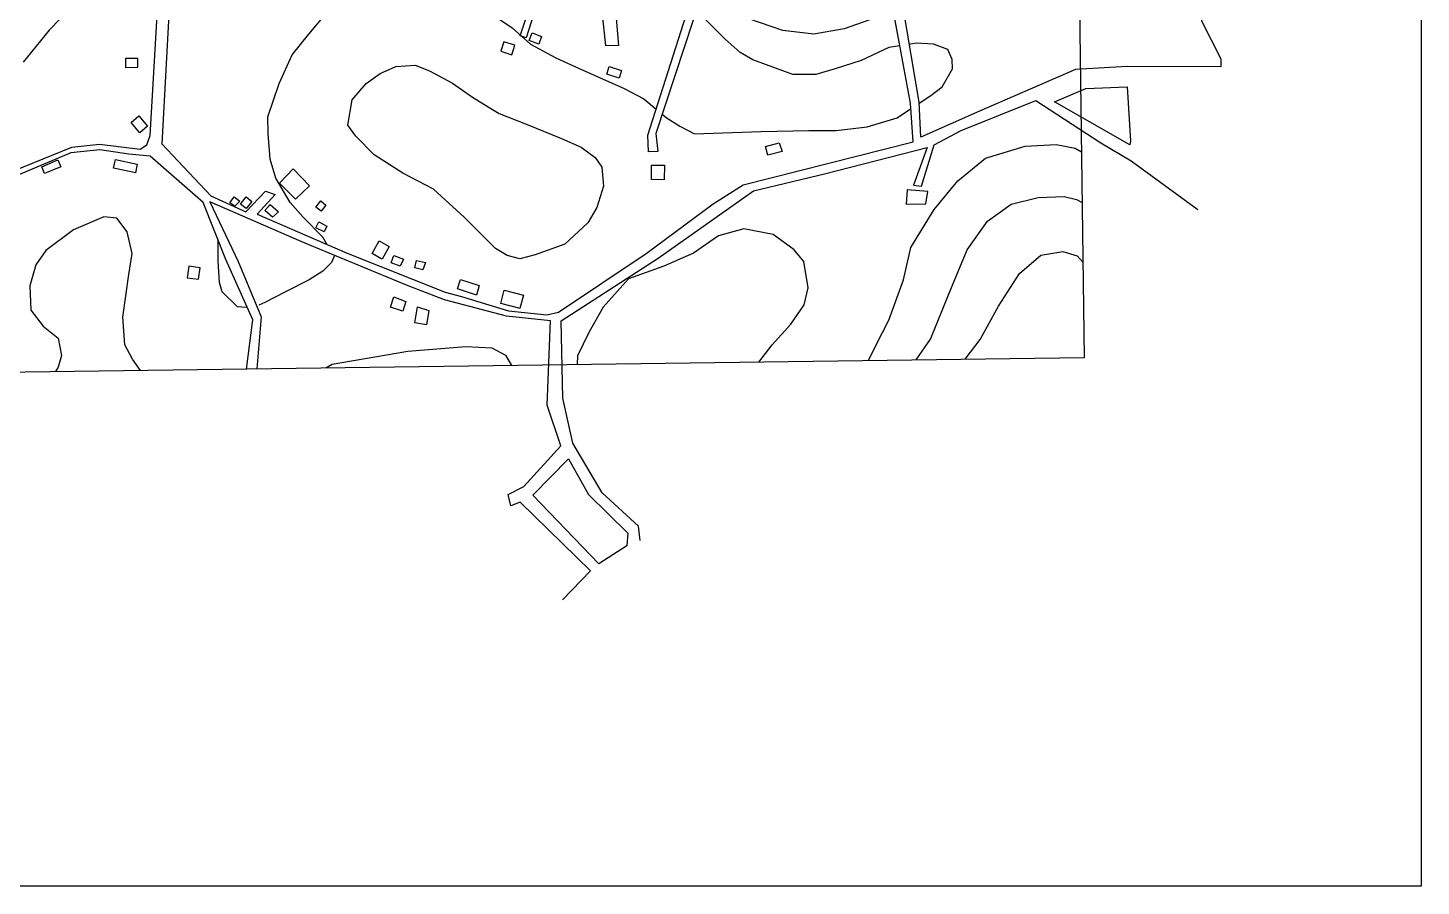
# Model space of a CAD drawing. Header units: millimetres. Extents: x 55520 to 96084, y -58491 to -49645.
# Drawn here: x 94117 to 96084, y -54222 to -53011 of the extents above; entities that cross this region are included whole.
import ezdxf

# ---------------------------------------------------------------- set-up
doc = ezdxf.new("R2010")
doc.units = ezdxf.units.MM
for name, color, linetype in [('Cinza', 9, 'Continuous'), ('Curvas de Nível', 10, 'Continuous'), ('Edificações', 6, 'Continuous'), ('Limites', 250, 'Continuous'), ('Piso_Novo', 5, 'Continuous')]:
    doc.layers.add(name, color=color, linetype=linetype)

msp = doc.modelspace()

# ---------------------------------------------------------------- linework, layer by layer
at = {"layer": 'Cinza'}
for points in [[(94838.309, -53033.563), (94824.556, -53028.158), (94828.742, -53017.509), (94841.805, -53022.643), (94838.309, -53033.563)], [(94799.762, -53048.645), (94804.184, -53035.173), (94788.523, -53030.032), (94784.203, -53043.191), (94799.762, -53048.645)], [(94271.965, -53065.817), (94271.997, -53053.716), (94254.4, -53053.669), (94254.366, -53066.464), (94271.965, -53065.817)], [(94951.687, -53081.704), (94933.935, -53075.787), (94937.549, -53064.945), (94954.915, -53070.733), (94951.687, -53081.704)]]:
    msp.add_lwpolyline(points, dxfattribs=at)
msp.add_lwpolyline([(94285.5, -53149.373), (94274.848, -53158.429), (94262.454, -53143.85), (94273.107, -53134.794)], close=True, dxfattribs=at)
at = {"layer": 'Curvas de Nível'}
for points in [[(94242.923, -52917.312), (94210.203, -52948.007), (94146.799, -53013.836), (94109.867, -53058.836)], [(95347.938, -53035.895), (95332.456, -53038.4), (95293.279, -53056.673), (95256.502, -53068.526), (95229.259, -53076.346), (95196.94, -53076.428), (95140.099, -53055.517), (95122.205, -53045.468), (95100.99, -53026.237), (95074.708, -52999.977), (95064.827, -52982.147)], [(94538.686, -53315.97), (94532.851, -53305.835), (94505.12, -53277.465), (94487.074, -53256.995), (94466.723, -53222.848), (94458.524, -53195.898), (94455.9, -53159.382), (94455.584, -53135.965), (94471.283, -53089.12), (94489.913, -53048.413), (94513.356, -53019.557), (94540.267, -52987.255)], [(94771.537, -52991.228), (94800.569, -53010.708), (94826.448, -53033.425), (94862.057, -53052.818), (94899.223, -53069.704), (94923.879, -53080.726), (94958.54, -53096.227), (94986.478, -53110.849), (95003.992, -53125.359)], [(95375.304, -53116.661), (95391.486, -53105.807), (95407.436, -53093.811), (95422.01, -53068.419), (95421.828, -53054.936), (95415.599, -53040.826), (95395.612, -53033.644), (95370.731, -53032.206), (95360.881, -53033.8)], [(94793.142, -53331.838), (94776.973, -53321.968), (94732.421, -53277.47), (94689.129, -53238.296), (94646.062, -53215.735), (94605.321, -53189.582), (94579.427, -53163.228), (94568.529, -53147.946), (94574.58, -53112.26), (94594.458, -53088.848), (94613.869, -53074.937), (94636.306, -53065.139), (94663.598, -53062.99), (94683.9, -53071.024), (94716.206, -53088.39), (94744.388, -53108.185), (94772.538, -53125.608), (94782.119, -53131.412), (94821.528, -53146.902), (94869.899, -53166.425), (94897.985, -53179.1), (94917.781, -53193.668), (94926.873, -53207.194), (94929.609, -53233.861), (94919.923, -53264.256), (94907.147, -53285.791), (94874.888, -53315.898), (94832.92, -53330.707), (94811.021, -53336.343), (94793.142, -53331.838)], [(95012.371, -53132.301), (95018.087, -53137.037), (95037.076, -53149.201), (95057.82, -53159.921), (95151.619, -53156.575), (95219.44, -53155.304), (95257.903, -53155.519), (95301.519, -53150.316), (95343.969, -53137.677), (95363.002, -53124.911)], [(95303.483, -53480.092), (95314.252, -53457.825), (95332.524, -53422.796), (95353.184, -53366.331), (95363.279, -53320.71), (95396.469, -53266.751), (95429.84, -53226.167), (95468.686, -53194.428), (95524.694, -53177.618), (95568.4, -53175.244), (95595.245, -53180.232), (95604.483, -53185.342)], [(95370.876, -53479.181), (95391.1, -53449.989), (95419.83, -53379.082), (95443.171, -53323.919), (95471.75, -53283.236), (95505.035, -53259.28), (95542.998, -53249.813), (95580.138, -53248.673), (95597.56, -53252.915), (95605.451, -53256.977)], [(94275.571, -53493.979), (94264.496, -53478.069), (94253.383, -53457.763), (94250.446, -53418.696), (94259.266, -53358.412), (94263.685, -53328.872), (94256.648, -53298.283), (94241.938, -53279.229), (94223.844, -53277.067), (94180.74, -53295.699), (94141.988, -53324.5), (94127.815, -53345.147), (94119.183, -53374.744), (94120.85, -53409.016), (94138.017, -53431.646), (94159.316, -53448.205), (94163.864, -53472.811), (94159.267, -53489.117), (94155.33, -53495.603)], [(95148.964, -53482.179), (95167.618, -53457.904), (95194.016, -53428.545), (95212.631, -53401.522), (95218.446, -53377.46), (95212.36, -53340.173), (95198.739, -53323.624), (95168.865, -53302.276), (95127.443, -53293.912), (95091.851, -53303.874), (95056.455, -53328.335), (95014.837, -53346.746), (94964.839, -53364.711), (94929.096, -53404.794), (94908.92, -53440.205), (94892.62, -53473.332), (94892.413, -53485.645)], [(94424.917, -53405.268), (94412.364, -53404.376), (94390.765, -53383.021), (94387.037, -53369.941), (94385.204, -53339.448), (94385.161, -53309.903)], [(94549.391, -53331.626), (94545.241, -53341.618), (94533.149, -53353.773), (94513.781, -53366.1), (94479.211, -53383.6), (94451.349, -53398.171), (94442.527, -53401.941)], [(95439.933, -53478.248), (95461.306, -53450.082), (95487.001, -53403.282), (95516.624, -53356.988), (95547.087, -53331.392), (95577.821, -53325.939), (95598.074, -53332.382), (95606.592, -53341.441)], [(94537.342, -53490.442), (94546.18, -53485.237), (94652.9, -53466.83), (94734.874, -53460.068), (94771.686, -53461.833), (94791.071, -53472.315), (94799.473, -53486.901)]]:
    msp.add_lwpolyline(points, dxfattribs=at)
at = {"layer": 'Edificações'}
for points in [[(95181.713, -53185.032), (95161.244, -53190.332), (95158.061, -53178.04), (95177.582, -53172.985), (95181.713, -53185.032)], [(94163.131, -53206.59), (94140.163, -53216.226), (94136.091, -53206.522), (94158.824, -53196.985), (94162.895, -53206.689)], [(94269.002, -53215.208), (94237.501, -53208.55), (94240.125, -53196.135), (94271.055, -53202.672), (94268.431, -53215.087)], [(94494.568, -53252.405), (94471.962, -53229.738), (94490.957, -53209.646), (94514.14, -53233.483), (94494.568, -53252.405)], [(95014.782, -53224.927), (94997.381, -53224.335), (94997.113, -53204.486), (95015.745, -53204.235), (95015.04, -53224.936)], [(95387.176, -53241.536), (95358.248, -53239.311), (95356.723, -53259.139), (95384.739, -53258.76), (95387.176, -53241.536)], [(94408.802, -53262.334), (94401.954, -53257.268), (94408.029, -53249.057), (94415.918, -53254.893), (94408.802, -53262.334)], [(94424.818, -53265.588), (94416.698, -53259.171), (94424.595, -53249.179), (94432.912, -53255.753), (94424.818, -53265.588)], [(94462.1, -53277.765), (94451.267, -53268.114), (94458.563, -53259.923), (94470.291, -53270.372), (94462.1, -53277.765)], [(94537.519, -53260.587), (94530.912, -53269.158), (94523.391, -53263.36), (94530.288, -53254.413), (94537.519, -53260.587)], [(94534.881, -53298.343), (94523.195, -53292.516), (94527.224, -53284.435), (94538.859, -53290.237), (94534.881, -53298.343)], [(94616.327, -53336.746), (94602.634, -53329.073), (94612.712, -53311.086), (94626.908, -53319.04), (94616.829, -53337.027)], [(94642.204, -53346.797), (94629.428, -53341.892), (94633.314, -53331.768), (94647.108, -53337.064), (94642.204, -53346.797)], [(94674.228, -53351.804), (94662.933, -53349.055), (94665.43, -53338.797), (94677.932, -53341.84), (94674.228, -53351.804)], [(94357.311, -53364.959), (94359.685, -53349.043), (94343.876, -53346.686), (94341.376, -53363.447), (94357.311, -53364.959)], [(94750.182, -53387.577), (94723.11, -53378.848), (94727.387, -53365.585), (94753.763, -53374.089), (94750.182, -53387.577)], [(94650.169, -53396.595), (94645.961, -53410.174), (94628.622, -53404.802), (94633.173, -53390.112), (94650.169, -53396.595)], [(94811.658, -53406.778), (94784.241, -53399.508), (94789.218, -53380.735), (94816.403, -53387.943), (94811.425, -53406.716)], [(94682.541, -53409.315), (94679.52, -53429.456), (94663.166, -53427.003), (94666.575, -53404.273), (94682.541, -53409.315)]]:
    msp.add_lwpolyline(points, dxfattribs=at)
at = {"layer": 'Limites'}
msp.add_lwpolyline([(95608.409, -53475.972), (93486.13, -53504.644), (93466.053, -52018.525), (95588.332, -51989.854)], close=True, dxfattribs=at)
for points in [[(94013.632, -53245.726), (94178.5, -53178.929), (94217.873, -53174.757), (94274.926, -53181.783), (94284.371, -53175.657), (94289.371, -53162.558), (94301.874, -52943.46), (94277.977, -52933.082), (94264.993, -52917.789), (94224.523, -52878.224), (94190.721, -52916.883), (94186.424, -52943.037), (94168.907, -52968.108), (94152.948, -52956.151), (94170.46, -52933.588), (94175.236, -52903.454), (94200.185, -52877.928), (94208.054, -52865.036), (94125.694, -52782.361), (94035.569, -52682.259)], [(95377.413, -53164.997), (95375.249, -53115.411), (95352.198, -52978.811), (95497.699, -52924.727), (95531.645, -52919.043), (95640.334, -52899.512), (95745.795, -52880.566), (95773.976, -53000.393), (95800.957, -53054.37), (95801.11, -53065.678), (95668.817, -53064.843), (95596.082, -53069.247), (95460.429, -53128.017), (95377.413, -53164.997)], [(94848.547, -52935.598), (94820.162, -53024.773), (94811.556, -53021.628), (94840.255, -52934.951)], [(94317.992, -52948.081), (94305.63, -53174.343), (94374.953, -53247.465), (94424.173, -53270.223), (94451.905, -53241.041), (94465.873, -53245.688), (94440.407, -53273.497), (94567.277, -53328.326), (94705.602, -53383.536), (94728.865, -53389.849), (94795.435, -53409.68), (94849.547, -53415.426), (94865.725, -53411.586), (94989.741, -53329.138), (95084.221, -53258.855), (95126.746, -53231.823), (95366.699, -53171.404), (95362.966, -53116.571), (95338.923, -52987.498), (95269.469, -53011.969), (95226.298, -53019.506), (95182.834, -53014.076), (95133.189, -52997.464)], [(94943.326, -52952.59), (94950.633, -53035.589), (94932.479, -53035.835), (94923.367, -52946.37)], [(95056.671, -52998.376), (95003.393, -53159.445), (95006.364, -53185.082), (94992.932, -53185.557), (94992.09, -53161.777), (95053.072, -52970.093)], [(95672.875, -53175.694), (95566.486, -53114.77), (95610.554, -53096.277), (95669.089, -53093.97), (95673.761, -53170.311), (95672.875, -53175.694)], [(94981.414, -53733.933), (94978.67, -53713.911), (94927.7, -53666.902), (94885.985, -53596.652), (94871.817, -53533.09), (94869.687, -53424.121), (95006.785, -53335.558), (95141.159, -53240.447), (95241.601, -53216.681), (95386.688, -53179.162), (95367.166, -53232.688), (95378.33, -53234.038), (95396.196, -53175.413), (95434.381, -53155.378), (95539.893, -53113.189), (95631.79, -53172.626), (95674.717, -53197.996), (95768.883, -53266.784)], [(94425.274, -53491.956), (94434.056, -53422.716), (94395.997, -53337.196), (94364.129, -53256.929), (94289.363, -53191.516), (94259.313, -53188.622), (94218.23, -53182.85), (94177.345, -53187.03), (94016.933, -53254.282), (93861.818, -53300.636), (93796.675, -53302.157), (93760.771, -53293.3), (93632.56, -53256.781), (93503.859, -53223.063), (93467.095, -53224.345), (93402.109, -53231.668)], [(94871.639, -53817.492), (94911.263, -53776.952), (94811.938, -53679.871), (94798.627, -53685.001), (94794.702, -53668.864), (94816.975, -53657.832), (94868.986, -53600.42), (94849.634, -53542.963), (94854.387, -53423.794), (94792.32, -53417.33), (94704.666, -53394.363), (94651.005, -53373.825), (94514.655, -53317.2), (94495.704, -53309.369), (94373.341, -53255.837), (94413.424, -53340.123), (94446.027, -53418.228), (94439.97, -53491.758)], [(94922.777, -53766.873), (94829.722, -53670.141), (94880.078, -53618.621), (94908.251, -53669.277), (94963.619, -53723.395), (94962.579, -53741.37), (94922.777, -53766.873)]]:
    msp.add_lwpolyline(points, dxfattribs=at)
at = {"layer": 'Piso_Novo'}
msp.add_lwpolyline([(93089.838, -50526.222), (96084.022, -50526.222), (96084.022, -54221.706), (93089.838, -54221.706)], close=True, dxfattribs=at)

doc.saveas('drawing.dxf')
